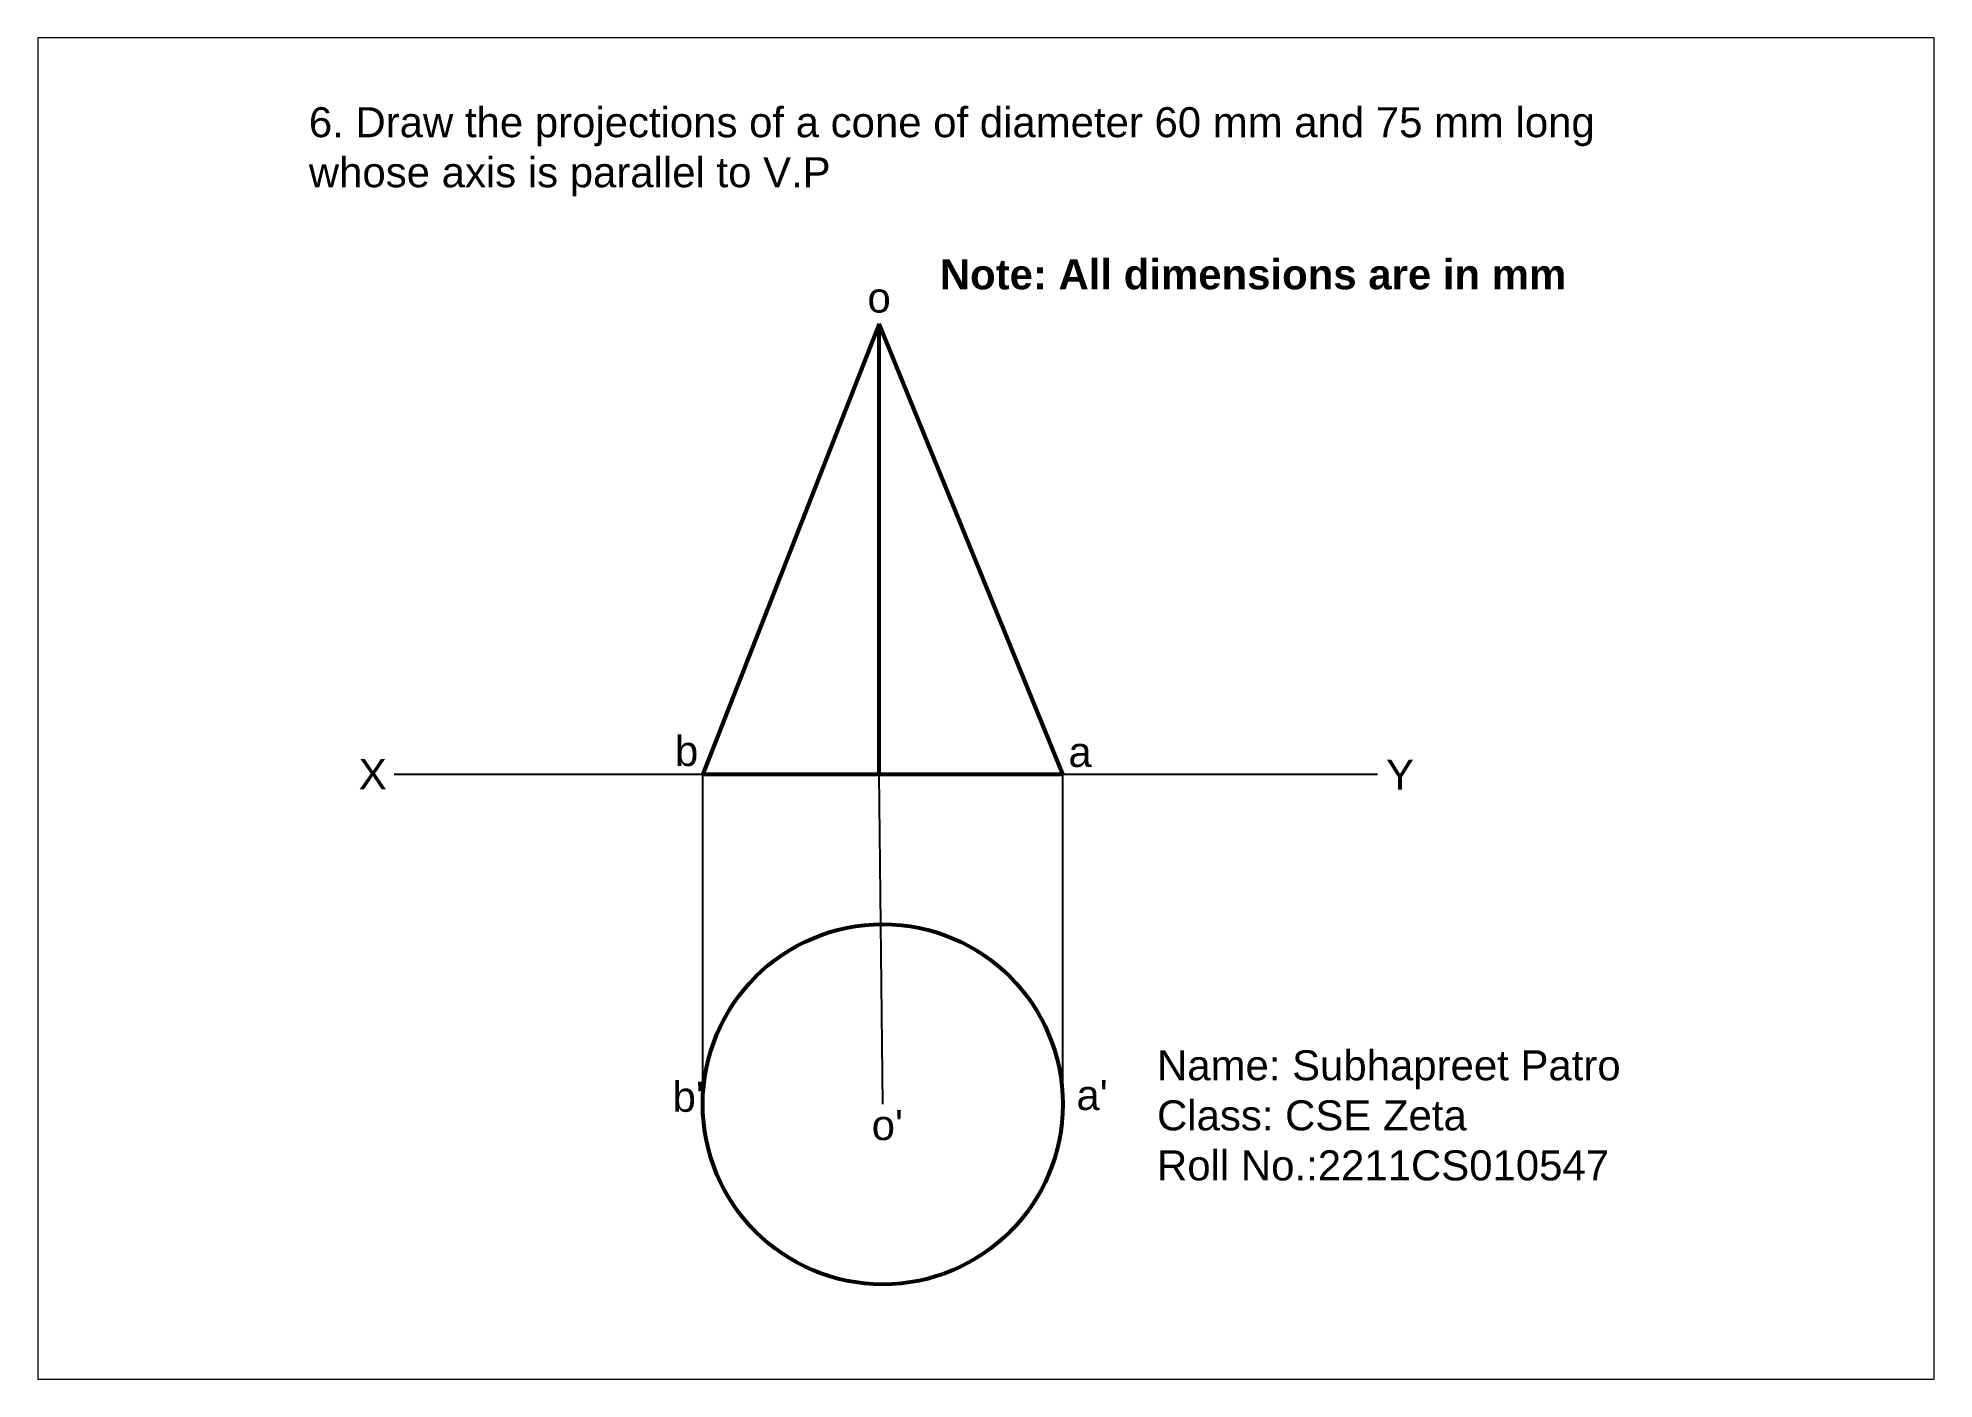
# Paper-space layout 'Layout6' of a CAD drawing. Header units: millimetres. Extents: x 30 to 267, y 21 to 189.
# The model-space entities are those that its viewports show. They can reach past a viewport. Long polylines and large blocks are cut down to what shows.
import ezdxf

# ---------------------------------------------------------------- set-up
doc = ezdxf.new("R2010")
doc.units = ezdxf.units.MM
doc.linetypes.add('HIDDEN2', pattern=[4.7625, 3.175, -1.5875])
doc.styles.get("Standard").update_dxf_attribs({"font": 'arial.ttf'})

msp = doc.modelspace()

# ---------------------------------------------------------------- linework, layer by layer
at = {"lineweight": 53}
for p, q in [((2114.71, 162.2), (2085.31, 87.2)), ((2114.71, 87.2), (2114.71, 162.2)), ((2145.31, 87.2), (2114.71, 162.2)), ((2085.31, 87.2), (2145.31, 87.2))]:
    msp.add_line(p, q, dxfattribs=at)
for p, q in [((2033.87, 87.2), (2197.75, 87.2)), ((2085.31, 32.2), (2085.31, 87.2)), ((2115.31, 32.2), (2114.71, 87.2)), ((2145.31, 32.2), (2145.31, 87.2))]:
    msp.add_line(p, q)
msp.add_circle((2115.31, 32.2), 30, dxfattribs=at)

# ---------------------------------------------------------------- texts
at = {"char_height": 5, "attachment_point": 1}
for s, width, insert in [('6. Draw the projections of a cone of diameter 60 mm and 75 mm long \\Pwhose axis is parallel to V.P', 256.8967, (2019.67, 198.3)), ('{\\fArial|b1|i0|c0|p34;Note: All dimensions are in mm}', 120.0703, (2124.81, 172.96)), ('X', 4.7435, (2027.99, 89.69)), ('Y', 11.0027, (2199.17, 89.61)), ('Name: Subhapreet Patro\\PClass: CSE Zeta\\PRoll No.:2211CS010547', 77.4138, (2161.01, 41.19))]:
    msp.add_mtext_dynamic_manual_height_columns(s, width=width, gutter_width=25, heights=[0], dxfattribs=dict(at, insert=insert))
at = {"linetype": 'HIDDEN2', "char_height": 5, "attachment_point": 1}
for s, width, insert in [('o', 5.0673, (2112.76, 169.09)), ('b', 16.9726, (2080.68, 93.56)), ('   a', 9.8271, (2140.42, 93.39)), ("b'", 5.9033, (2080.28, 35.95)), ("a'", 4.0052, (2147.58, 36.24)), ("o'", 8.1324, (2113.46, 31.24))]:
    msp.add_mtext_dynamic_manual_height_columns(s, width=width, gutter_width=25, heights=[0], dxfattribs=dict(at, insert=insert))

psp = doc.layouts.new('Layout6')

# ---------------------------------------------------------------- viewports
at = {"layer": '0'}
psp.add_viewport(center=(148.5, 105), size=(237.6, 168), view_center_point=(2132.51, 98.13), view_height=223.4162, dxfattribs=at)

doc.saveas('drawing.dxf')
